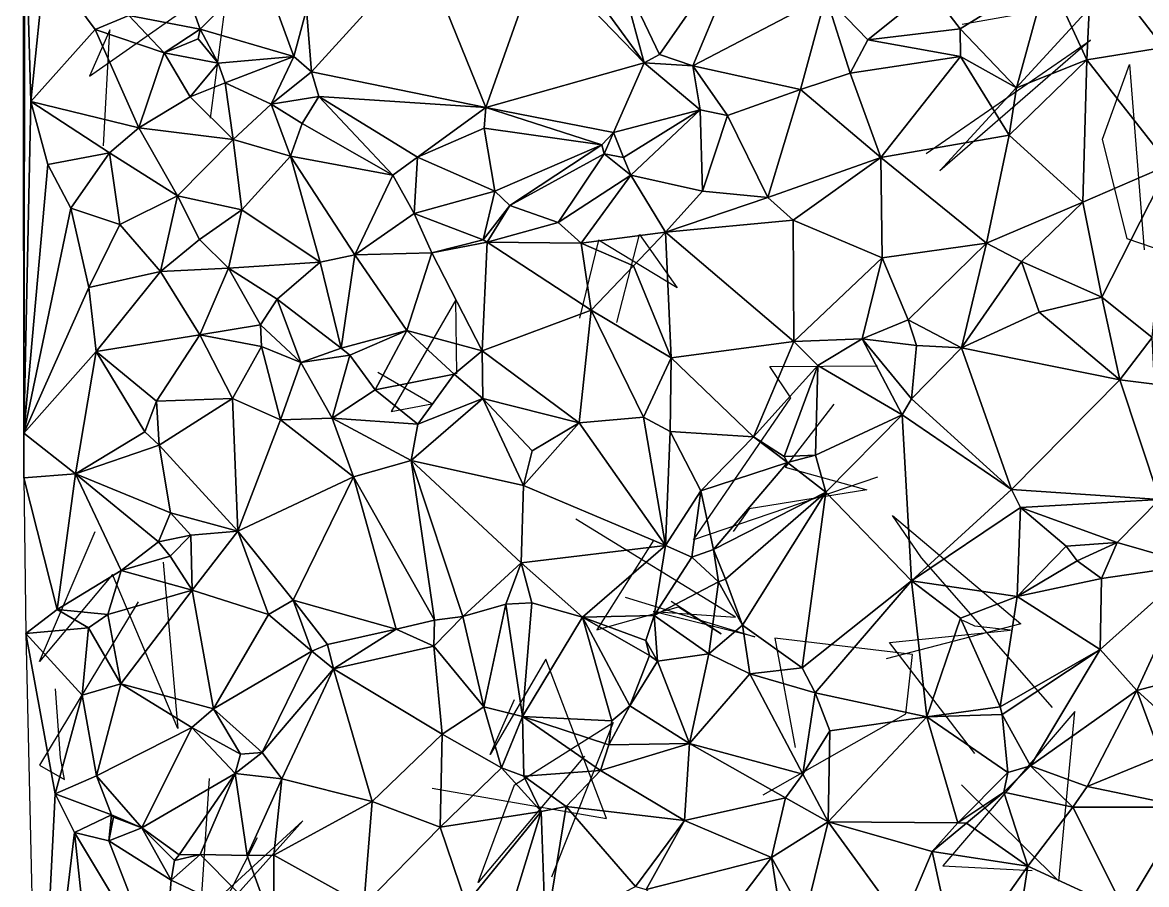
# Model space of a CAD drawing. Header units: metres. Extents: x -15.9 to 15.6, y -15.7 to 15.5.
# Drawn here: x -14.96 to -4.05, y -7.66 to 0.71 of the extents above; entities that cross this region are included whole.
import ezdxf

# ---------------------------------------------------------------- set-up
doc = ezdxf.new("R2010")
doc.units = ezdxf.units.M
doc.layers.add('CRACKS', color=1, linetype='Continuous')
doc.layers.add('STREET_MESH', color=7, linetype='Continuous')

msp = doc.modelspace()

# ---------------------------------------------------------------- linework, layer by layer
at = {"layer": 'CRACKS'}
for points in [[(-14.17, -0.492, 0.1), (-14.109, 0.634, 0.1), (-14.306, 0.183, 0.1), (-12.956, 1.132, 0.1), (-13.134, -0.224, 0.1)], [(-6.186, -0.565, 0.1), (-4.591, 0.533, 0.1), (-6.054, -0.735, 0.1), (-4.536, 0.916, 0.1), (-5.839, 0.686, 0.1)], [(-3.717, -1.573, 0.1), (-4.237, -1.396, 0.1), (-4.475, -0.428, 0.1), (-4.215, 0.299, 0.1), (-4.071, -1.502, 0.1)], [(-9.187, -2.207, 0.1), (-8.97, -1.352, 0.1), (-8.603, -1.87, 0.1), (-9.367, -1.409, 0.1), (-9.551, -2.164, 0.1)], [(-10.742, -2.705, 0.1), (-10.752, -1.986, 0.1), (-11.378, -3.072, 0.1), (-10.984, -2.997, 0.1), (-11.509, -2.694, 0.1)], [(-6.659, -3.708, 0.1), (-8.446, -4.317, 0.1), (-7.5, -2.938, 0.1), (-7.703, -2.634, 0.1), (-6.66, -2.627, 0.1)], [(-7.083, -2.999, 0.1), (-7.554, -3.613, 0.1), (-6.763, -3.832, 0.1), (-7.904, -4.016, 0.1), (-8.06, -4.237, 0.1)], [(-9.108, -4.874, 0.1), (-7.848, -5.259, 0.1), (-8.835, -5.012, 0.1), (-8.038, -5.07, 0.1), (-9.587, -4.118, 0.1)], [(-4.962, -5.946, 0.1), (-6.233, -4.493, 0.1), (-6.515, -4.082, 0.1), (-5.269, -5.134, 0.1), (-6.576, -5.472, 0.1)], [(-13.591, -4.534, 0.1), (-13.449, -6.149, 0.1), (-14.083, -4.654, 0.1), (-14.792, -5.499, 0.1), (-14.249, -4.236, 0.1)], [(-8.83, -4.319, 0.1), (-9.383, -5.193, 0.1), (-8.59, -4.967, 0.1), (-8.176, -5.232, 0.1), (-8.661, -4.917, 0.1)], [(-13.833, -4.92, 0.1), (-14.789, -6.505, 0.1), (-14.548, -6.646, 0.1), (-14.588, -6.436, 0.1), (-14.634, -5.765, 0.1)], [(-5.714, -6.393, 0.1), (-6.544, -5.315, 0.1), (-5.367, -5.195, 0.1), (-5.716, -5.157, 0.1), (-5.832, -5.101, 0.1)], [(-7.767, -6.794, 0.1), (-6.385, -6.006, 0.1), (-6.319, -5.432, 0.1), (-7.655, -5.271, 0.1), (-7.458, -6.335, 0.1)], [(-10.979, -6.729, 0.1), (-9.29, -7.025, 0.1), (-9.877, -5.477, 0.1), (-10.416, -6.402, 0.1), (-10.182, -5.868, 0.1)], [(-5.843, -6.698, 0.1), (-4.898, -7.632, 0.1), (-4.744, -5.984, 0.1), (-6.026, -7.484, 0.1), (-5.158, -7.527, 0.1)], [(-9.503, -6.418, 0.1), (-10.533, -7.644, 0.1), (-10.183, -6.696, 0.1), (-9.224, -6.09, 0.1), (-9.822, -7.594, 0.1)], [(-12.678, -7.211, 0.1), (-13.064, -7.972, 0.1), (-12.235, -7.046, 0.1), (-13.227, -7.959, 0.1), (-13.14, -6.635, 0.1)]]:
    msp.add_polyline3d(points, dxfattribs=at)
at = {"layer": 'STREET_MESH'}
for points in [[(-14.944, -3.715), (-14.943, -3.283), (-14.956, 10.871)], [(-14.943, -3.283), (-14.932, 1.99), (-14.956, 10.871)], [(-14.943, -3.283), (-14.876, -0.061), (-14.932, 1.99)], [(-14.876, -0.061), (-14.734, 1.295), (-14.932, 1.99)], [(-8.775, 0.394), (-7.848, 1.725), (-9.169, 1.224)], [(-8.775, 0.394), (-8.452, 0.285), (-7.848, 1.725)], [(-7.848, 1.725), (-8.452, 0.285), (-7.159, 0.962)], [(-13.231, 0.642), (-13.491, 1.367), (-13.923, 0.772)], [(-13.231, 0.642), (-12.636, 1.236), (-13.491, 1.367)], [(-11.079, 1.408), (-12.199, 0.833), (-12.152, 0.227)], [(-10.458, -0.12), (-11.079, 1.408), (-12.152, 0.227)], [(-11.079, 1.408), (-10.458, -0.12), (-9.935, 1.361)], [(-10.458, -0.12), (-8.922, 0.314), (-9.935, 1.361)], [(-8.922, 0.314), (-9.697, 1.375), (-9.935, 1.361)], [(-9.697, 1.375), (-8.922, 0.314), (-9.169, 1.224)], [(-5.011, 1.172), (-4.628, 0.344), (-4.579, 1.37)], [(-4.628, 0.344), (-3.885, 0.464), (-4.579, 1.37)], [(-4.579, 1.37), (-3.885, 0.464), (-3.497, 0.86)], [(-14.25, 0.638), (-14.734, 1.295), (-14.876, -0.061)], [(-14.734, 1.295), (-14.25, 0.638), (-13.923, 0.772)], [(-12.636, 1.236), (-13.231, 0.642), (-12.323, 0.375)], [(-12.199, 0.833), (-12.636, 1.236), (-12.323, 0.375)], [(-8.922, 0.314), (-8.775, 0.394), (-9.169, 1.224)], [(-5.856, 0.644), (-5.011, 1.172), (-6.148, 1.025)], [(-5.856, 0.644), (-5.31, 0.071), (-5.011, 1.172)], [(-5.011, 1.172), (-5.31, 0.071), (-4.628, 0.344)], [(-6.752, 0.536), (-6.148, 1.025), (-7.159, 0.962)], [(-6.752, 0.536), (-5.856, 0.644), (-6.148, 1.025)], [(-8.452, 0.285), (-7.406, 0.054), (-7.159, 0.962)], [(-7.406, 0.054), (-6.923, 0.215), (-7.159, 0.962)], [(-6.923, 0.215), (-6.752, 0.536), (-7.159, 0.962)], [(-14.25, 0.638), (-13.581, 0.412), (-13.923, 0.772)], [(-13.581, 0.412), (-13.231, 0.642), (-13.923, 0.772)], [(-12.199, 0.833), (-12.323, 0.375), (-12.152, 0.227)], [(-13.826, -0.317), (-14.25, 0.638), (-14.876, -0.061)], [(-13.581, 0.412), (-14.25, 0.638), (-13.826, -0.317)], [(-13.25, 0.546), (-13.231, 0.642), (-13.581, 0.412)], [(-13.25, 0.546), (-13.581, 0.412), (-13.057, 0.312)], [(-13.231, 0.642), (-13.25, 0.546), (-13.057, 0.312)], [(-12.323, 0.375), (-13.231, 0.642), (-13.057, 0.312)], [(-5.856, 0.644), (-6.752, 0.536), (-5.853, 0.376)], [(-5.31, 0.071), (-5.856, 0.644), (-5.853, 0.376)], [(-6.752, 0.536), (-6.923, 0.215), (-5.853, 0.376)], [(-3.885, 0.464), (-4.628, 0.344), (-3.829, -0.676)], [(-13.327, -0.015), (-13.581, 0.412), (-13.826, -0.317)], [(-13.581, 0.412), (-13.327, -0.015), (-13.057, 0.312)], [(-12.99, 0.119), (-12.323, 0.375), (-13.057, 0.312)], [(-12.99, 0.119), (-12.542, -0.088), (-12.323, 0.375)], [(-12.323, 0.375), (-12.542, -0.088), (-12.152, 0.227)], [(-8.775, 0.394), (-8.922, 0.314), (-8.452, 0.285)], [(-6.923, 0.215), (-6.628, -0.607), (-5.853, 0.376)], [(-5.853, 0.376), (-6.628, -0.607), (-5.383, -0.389)], [(-5.31, 0.071), (-5.853, 0.376), (-5.383, -0.389)], [(-4.628, 0.344), (-5.31, 0.071), (-5.383, -0.389)], [(-4.667, -1.04), (-4.628, 0.344), (-5.383, -0.389)], [(-4.628, 0.344), (-4.667, -1.04), (-3.829, -0.676)], [(-13.327, -0.015), (-12.99, 0.119), (-13.057, 0.312)], [(-12.542, -0.088), (-12.081, -0.012), (-12.152, 0.227)], [(-12.081, -0.012), (-10.458, -0.12), (-12.152, 0.227)], [(-9.222, -0.363), (-8.922, 0.314), (-10.458, -0.12)], [(-8.922, 0.314), (-9.222, -0.363), (-8.38, -0.142)], [(-8.452, 0.285), (-8.922, 0.314), (-8.38, -0.142)], [(-8.452, 0.285), (-8.115, -0.197), (-7.406, 0.054)], [(-8.115, -0.197), (-8.452, 0.285), (-8.38, -0.142)], [(-12.91, -0.432), (-12.99, 0.119), (-13.327, -0.015)], [(-12.542, -0.088), (-12.99, 0.119), (-12.91, -0.432)], [(-7.406, 0.054), (-6.628, -0.607), (-6.923, 0.215)], [(-8.115, -0.197), (-7.723, -0.994), (-7.406, 0.054)], [(-7.723, -0.994), (-6.628, -0.607), (-7.406, 0.054)], [(-14.876, -0.061), (-14.943, -3.283), (-14.71, -0.673)], [(-14.111, -0.56), (-14.876, -0.061), (-14.71, -0.673)], [(-14.111, -0.56), (-13.826, -0.317), (-14.876, -0.061)], [(-12.91, -0.432), (-13.327, -0.015), (-13.826, -0.317)], [(-12.356, -0.593), (-12.542, -0.088), (-12.91, -0.432)], [(-12.081, -0.012), (-12.542, -0.088), (-12.241, -0.276)], [(-12.542, -0.088), (-12.356, -0.593), (-12.241, -0.276)], [(-11.362, -0.776), (-12.081, -0.012), (-12.241, -0.276)], [(-11.124, -0.601), (-10.458, -0.12), (-12.081, -0.012)], [(-11.362, -0.776), (-11.124, -0.601), (-12.081, -0.012)], [(-11.124, -0.601), (-10.475, -0.32), (-10.458, -0.12)], [(-10.475, -0.32), (-9.335, -0.482), (-10.458, -0.12)], [(-9.335, -0.482), (-9.222, -0.363), (-10.458, -0.12)], [(-9.222, -0.363), (-9.125, -0.605), (-8.38, -0.142)], [(-9.125, -0.605), (-9.054, -0.776), (-8.38, -0.142)], [(-9.054, -0.776), (-8.357, -0.932), (-8.38, -0.142)], [(-8.357, -0.932), (-8.115, -0.197), (-8.38, -0.142)], [(-8.115, -0.197), (-8.357, -0.932), (-7.723, -0.994)], [(-14.111, -0.56), (-13.452, -0.977), (-13.826, -0.317)], [(-13.452, -0.977), (-12.91, -0.432), (-13.826, -0.317)], [(-12.356, -0.593), (-11.362, -0.776), (-12.241, -0.276)], [(-10.475, -0.32), (-11.124, -0.601), (-10.372, -0.933)], [(-9.335, -0.482), (-10.475, -0.32), (-10.372, -0.933)], [(-12.828, -1.112), (-12.91, -0.432), (-13.452, -0.977)], [(-12.828, -1.112), (-12.356, -0.593), (-12.91, -0.432)], [(-9.222, -0.363), (-9.335, -0.482), (-9.311, -0.571)], [(-9.125, -0.605), (-9.222, -0.363), (-9.311, -0.571)], [(-6.628, -0.607), (-5.601, -1.437), (-5.383, -0.389)], [(-5.601, -1.437), (-4.667, -1.04), (-5.383, -0.389)], [(-10.226, -1.071), (-9.335, -0.482), (-10.372, -0.933)], [(-9.335, -0.482), (-10.226, -1.071), (-9.311, -0.571)], [(-14.485, -1.096), (-14.111, -0.56), (-14.71, -0.673)], [(-14.111, -0.56), (-14.485, -1.096), (-14.01, -1.255)], [(-13.452, -0.977), (-14.111, -0.56), (-14.01, -1.255)], [(-12.067, -1.622), (-12.356, -0.593), (-12.828, -1.112)], [(-11.362, -0.776), (-12.356, -0.593), (-11.731, -1.55)], [(-12.356, -0.593), (-12.067, -1.622), (-11.731, -1.55)], [(-11.124, -0.601), (-11.362, -0.776), (-11.155, -1.148)], [(-11.124, -0.601), (-11.155, -1.148), (-10.372, -0.933)], [(-9.311, -0.571), (-10.226, -1.071), (-9.758, -1.238)], [(-9.054, -0.776), (-9.311, -0.571), (-9.758, -1.238)], [(-9.054, -0.776), (-9.125, -0.605), (-9.311, -0.571)], [(-6.628, -0.607), (-7.723, -0.994), (-7.477, -1.213)], [(-6.613, -1.581), (-6.628, -0.607), (-7.477, -1.213)], [(-6.628, -0.607), (-6.613, -1.581), (-5.601, -1.437)], [(-14.943, -3.283), (-14.485, -1.096), (-14.71, -0.673)], [(-4.667, -1.04), (-4.483, -1.963), (-3.829, -0.676)], [(-4.483, -1.963), (-3.994, -2.354), (-3.829, -0.676)], [(-11.155, -1.148), (-11.362, -0.776), (-11.731, -1.55)], [(-9.534, -1.436), (-9.054, -0.776), (-9.758, -1.238)], [(-8.716, -1.331), (-9.054, -0.776), (-9.534, -1.436)], [(-8.357, -0.932), (-9.054, -0.776), (-8.716, -1.331)], [(-13.616, -1.712), (-13.452, -0.977), (-14.01, -1.255)], [(-13.452, -0.977), (-13.616, -1.712), (-13.237, -1.402)], [(-12.828, -1.112), (-13.452, -0.977), (-13.237, -1.402)], [(-11.155, -1.148), (-10.484, -1.406), (-10.372, -0.933)], [(-10.484, -1.406), (-10.226, -1.071), (-10.372, -0.933)], [(-7.723, -0.994), (-8.357, -0.932), (-8.716, -1.331)], [(-10.226, -1.071), (-10.484, -1.406), (-10.447, -1.428)], [(-10.226, -1.071), (-10.447, -1.428), (-9.758, -1.238)], [(-7.723, -0.994), (-8.716, -1.331), (-7.477, -1.213)], [(-5.263, -1.615), (-4.667, -1.04), (-5.601, -1.437)], [(-4.483, -1.963), (-4.667, -1.04), (-5.263, -1.615)], [(-14.485, -1.096), (-14.943, -3.283), (-14.313, -1.869)], [(-14.01, -1.255), (-14.485, -1.096), (-14.313, -1.869)], [(-12.828, -1.112), (-13.237, -1.402), (-12.958, -1.681)], [(-12.067, -1.622), (-12.828, -1.112), (-12.958, -1.681)], [(-10.983, -1.532), (-11.155, -1.148), (-11.731, -1.55)], [(-10.484, -1.406), (-11.155, -1.148), (-10.983, -1.532)], [(-13.616, -1.712), (-14.01, -1.255), (-14.313, -1.869)], [(-10.447, -1.428), (-9.534, -1.436), (-9.758, -1.238)], [(-8.716, -1.331), (-7.47, -2.391), (-7.477, -1.213)], [(-7.47, -2.391), (-6.613, -1.581), (-7.477, -1.213)], [(-13.237, -1.402), (-13.616, -1.712), (-12.958, -1.681)], [(-10.447, -1.428), (-10.484, -1.406), (-10.983, -1.532)], [(-8.716, -1.331), (-9.534, -1.436), (-9.027, -1.658)], [(-8.661, -2.55), (-8.716, -1.331), (-9.027, -1.658)], [(-7.47, -2.391), (-8.716, -1.331), (-8.661, -2.55)], [(-10.447, -1.428), (-10.983, -1.532), (-10.496, -2.481)], [(-9.439, -2.087), (-10.447, -1.428), (-10.496, -2.481)], [(-10.447, -1.428), (-9.439, -2.087), (-9.534, -1.436)], [(-9.534, -1.436), (-9.439, -2.087), (-9.027, -1.658)], [(-6.613, -1.581), (-6.361, -2.182), (-5.601, -1.437)], [(-5.601, -1.437), (-6.361, -2.182), (-5.844, -2.455)], [(-5.263, -1.615), (-5.601, -1.437), (-5.844, -2.455)], [(-12.483, -1.98), (-12.067, -1.622), (-12.958, -1.681)], [(-11.863, -2.457), (-12.067, -1.622), (-12.483, -1.98)], [(-12.067, -1.622), (-11.863, -2.457), (-11.731, -1.55)], [(-11.863, -2.457), (-11.225, -2.284), (-11.731, -1.55)], [(-11.225, -2.284), (-10.983, -1.532), (-11.731, -1.55)], [(-10.983, -1.532), (-11.225, -2.284), (-10.496, -2.481)], [(-7.47, -2.391), (-6.807, -2.367), (-6.613, -1.581)], [(-6.613, -1.581), (-6.807, -2.367), (-6.361, -2.182)], [(-5.091, -2.107), (-5.263, -1.615), (-5.844, -2.455)], [(-4.483, -1.963), (-5.263, -1.615), (-5.091, -2.107)], [(-14.24, -2.488), (-13.616, -1.712), (-14.313, -1.869)], [(-14.24, -2.488), (-13.235, -2.327), (-13.616, -1.712)], [(-13.616, -1.712), (-13.235, -2.327), (-12.958, -1.681)], [(-13.235, -2.327), (-12.646, -2.231), (-12.958, -1.681)], [(-12.646, -2.231), (-12.483, -1.98), (-12.958, -1.681)], [(-9.439, -2.087), (-8.661, -2.55), (-9.027, -1.658)], [(-14.943, -3.283), (-14.24, -2.488), (-14.313, -1.869)], [(-12.483, -1.98), (-12.646, -2.231), (-12.255, -2.596)], [(-11.863, -2.457), (-12.483, -1.98), (-12.255, -2.596)], [(-4.483, -1.963), (-5.091, -2.107), (-4.308, -2.765)], [(-3.994, -2.354), (-4.483, -1.963), (-4.308, -2.765)], [(-9.554, -3.181), (-9.439, -2.087), (-10.496, -2.481)], [(-9.439, -2.087), (-9.554, -3.181), (-8.929, -3.128)], [(-8.661, -2.55), (-9.439, -2.087), (-8.929, -3.128)], [(-4.308, -2.765), (-5.091, -2.107), (-5.844, -2.455)], [(-12.646, -2.231), (-13.235, -2.327), (-12.635, -2.441)], [(-12.255, -2.596), (-12.646, -2.231), (-12.635, -2.441)], [(-11.863, -2.457), (-11.779, -2.524), (-11.225, -2.284)], [(-11.779, -2.524), (-11.533, -2.86), (-11.225, -2.284)], [(-11.533, -2.86), (-10.768, -2.709), (-11.225, -2.284)], [(-11.225, -2.284), (-10.768, -2.709), (-10.496, -2.481)], [(-6.807, -2.367), (-6.28, -2.43), (-6.361, -2.182)], [(-6.361, -2.182), (-6.28, -2.43), (-5.844, -2.455)], [(-13.235, -2.327), (-14.24, -2.488), (-13.654, -2.97)], [(-12.918, -2.946), (-13.235, -2.327), (-13.654, -2.97)], [(-13.235, -2.327), (-12.918, -2.946), (-12.635, -2.441)], [(-7.47, -2.391), (-8.661, -2.55), (-7.863, -3.318)], [(-7.47, -2.391), (-7.863, -3.318), (-7.237, -2.624)], [(-6.807, -2.367), (-7.47, -2.391), (-7.237, -2.624)], [(-6.42, -3.104), (-6.807, -2.367), (-7.237, -2.624)], [(-6.328, -2.95), (-6.807, -2.367), (-6.42, -3.104)], [(-6.807, -2.367), (-6.328, -2.95), (-6.28, -2.43)], [(-3.972, -2.807), (-3.994, -2.354), (-4.308, -2.765)], [(-14.24, -2.488), (-14.943, -3.283), (-14.442, -3.676)], [(-13.767, -3.269), (-14.24, -2.488), (-14.442, -3.676)], [(-14.24, -2.488), (-13.767, -3.269), (-13.654, -2.97)], [(-12.918, -2.946), (-12.452, -3.152), (-12.635, -2.441)], [(-12.452, -3.152), (-12.255, -2.596), (-12.635, -2.441)], [(-11.779, -2.524), (-11.863, -2.457), (-12.255, -2.596)], [(-10.768, -2.709), (-10.489, -2.944), (-10.496, -2.481)], [(-10.489, -2.944), (-9.554, -3.181), (-10.496, -2.481)], [(-6.28, -2.43), (-6.328, -2.95), (-5.844, -2.455)], [(-6.328, -2.95), (-5.36, -3.829), (-5.844, -2.455)], [(-5.36, -3.829), (-4.308, -2.765), (-5.844, -2.455)], [(-12.255, -2.596), (-12.452, -3.152), (-11.952, -3.136)], [(-11.779, -2.524), (-12.255, -2.596), (-11.952, -3.136)], [(-11.533, -2.86), (-11.779, -2.524), (-11.952, -3.136)], [(-8.67, -3.266), (-8.661, -2.55), (-8.929, -3.128)], [(-8.661, -2.55), (-8.67, -3.266), (-7.863, -3.318)], [(-10.768, -2.709), (-11.533, -2.86), (-11.119, -3.194)], [(-10.489, -2.944), (-10.768, -2.709), (-11.119, -3.194)], [(-7.863, -3.318), (-7.566, -3.507), (-7.237, -2.624)], [(-7.237, -2.624), (-7.566, -3.507), (-7.262, -3.497)], [(-6.42, -3.104), (-7.237, -2.624), (-7.262, -3.497)], [(-5.36, -3.829), (-3.924, -3.927), (-4.308, -2.765)], [(-3.924, -3.927), (-3.972, -2.807), (-4.308, -2.765)], [(-11.119, -3.194), (-11.533, -2.86), (-11.952, -3.136)], [(-10.489, -2.944), (-11.119, -3.194), (-11.185, -3.549)], [(-10.093, -3.791), (-10.489, -2.944), (-11.185, -3.549)], [(-10.489, -2.944), (-10.093, -3.791), (-10.009, -3.455)], [(-10.489, -2.944), (-10.009, -3.455), (-9.554, -3.181)], [(-13.767, -3.269), (-13.629, -3.4), (-13.654, -2.97)], [(-13.629, -3.4), (-12.918, -2.946), (-13.654, -2.97)], [(-12.918, -2.946), (-13.629, -3.4), (-12.865, -4.235)], [(-12.452, -3.152), (-12.918, -2.946), (-12.865, -4.235)], [(-5.36, -3.829), (-6.328, -2.95), (-6.42, -3.104)], [(-11.745, -3.707), (-12.452, -3.152), (-12.865, -4.235)], [(-12.452, -3.152), (-11.745, -3.707), (-11.952, -3.136)], [(-11.745, -3.707), (-11.185, -3.549), (-11.952, -3.136)], [(-11.185, -3.549), (-11.119, -3.194), (-11.952, -3.136)], [(-9.554, -3.181), (-8.716, -4.374), (-8.929, -3.128)], [(-8.716, -4.374), (-8.67, -3.266), (-8.929, -3.128)], [(-7.161, -3.856), (-6.42, -3.104), (-7.262, -3.497)], [(-6.42, -3.104), (-7.161, -3.856), (-6.328, -4.717)], [(-5.36, -3.829), (-6.42, -3.104), (-6.328, -4.717)], [(-13.629, -3.4), (-13.767, -3.269), (-14.442, -3.676)], [(-10.009, -3.455), (-10.093, -3.791), (-9.554, -3.181)], [(-10.093, -3.791), (-8.716, -4.374), (-9.554, -3.181)], [(-8.716, -4.374), (-8.372, -3.841), (-8.67, -3.266)], [(-8.67, -3.266), (-8.372, -3.841), (-7.863, -3.318)], [(-14.442, -3.676), (-14.943, -3.283), (-14.944, -3.715)], [(-8.372, -3.841), (-7.533, -3.566), (-7.863, -3.318)], [(-7.533, -3.566), (-7.566, -3.507), (-7.863, -3.318)], [(-13.519, -4.056), (-13.629, -3.4), (-14.442, -3.676)], [(-13.629, -3.4), (-13.519, -4.056), (-12.865, -4.235)], [(-10.958, -5.098), (-11.185, -3.549), (-11.745, -3.707)], [(-11.185, -3.549), (-10.684, -5.063), (-10.118, -4.542)], [(-11.185, -3.549), (-10.958, -5.098), (-10.684, -5.063)], [(-10.093, -3.791), (-11.185, -3.549), (-10.118, -4.542)], [(-8.372, -3.841), (-8.25, -4.41), (-7.533, -3.566)], [(-8.25, -4.41), (-7.161, -3.856), (-7.533, -3.566)], [(-7.566, -3.507), (-7.533, -3.566), (-7.262, -3.497)], [(-7.533, -3.566), (-7.161, -3.856), (-7.262, -3.497)], [(-14.619, -4.993), (-14.442, -3.676), (-14.944, -3.715)], [(-14.619, -4.993), (-13.997, -4.615), (-14.442, -3.676)], [(-13.997, -4.615), (-13.637, -4.338), (-14.442, -3.676)], [(-13.637, -4.338), (-13.519, -4.056), (-14.442, -3.676)], [(-12.33, -4.905), (-11.745, -3.707), (-12.865, -4.235)], [(-11.745, -3.707), (-12.33, -4.905), (-11.329, -5.185)], [(-10.958, -5.098), (-11.745, -3.707), (-11.329, -5.185)], [(-14.923, -5.227), (-14.619, -4.993), (-14.944, -3.715)], [(-8.716, -4.374), (-10.093, -3.791), (-10.118, -4.542)], [(-8.462, -4.486), (-8.372, -3.841), (-8.716, -4.374)], [(-8.462, -4.486), (-8.25, -4.41), (-8.372, -3.841)], [(-8.25, -4.41), (-8.133, -4.7), (-7.161, -3.856)], [(-7.161, -3.856), (-8.133, -4.7), (-7.969, -5.146)], [(-7.161, -3.856), (-7.969, -5.146), (-7.389, -5.562)], [(-7.161, -3.856), (-7.389, -5.562), (-6.328, -4.717)], [(-5.271, -4.003), (-5.36, -3.829), (-6.328, -4.717)], [(-5.36, -3.829), (-5.271, -4.003), (-3.924, -3.927)], [(-5.303, -4.868), (-5.271, -4.003), (-6.328, -4.717)], [(-5.303, -4.868), (-4.829, -4.38), (-5.271, -4.003)], [(-3.924, -3.927), (-5.271, -4.003), (-4.334, -4.343)], [(-5.271, -4.003), (-4.829, -4.38), (-4.334, -4.343)], [(-3.58, -4.559), (-3.924, -3.927), (-4.334, -4.343)], [(-13.637, -4.338), (-13.322, -4.271), (-13.519, -4.056)], [(-13.519, -4.056), (-13.322, -4.271), (-12.865, -4.235)], [(-13.322, -4.271), (-13.31, -4.807), (-12.865, -4.235)], [(-13.31, -4.807), (-12.569, -5.043), (-12.865, -4.235)], [(-12.569, -5.043), (-12.33, -4.905), (-12.865, -4.235)], [(-13.522, -4.476), (-13.637, -4.338), (-13.997, -4.615)], [(-13.637, -4.338), (-13.522, -4.476), (-13.322, -4.271)], [(-13.522, -4.476), (-13.31, -4.807), (-13.322, -4.271)], [(-4.829, -4.38), (-4.723, -4.522), (-4.334, -4.343)], [(-4.723, -4.522), (-4.486, -4.693), (-4.334, -4.343)], [(-4.486, -4.693), (-3.58, -4.559), (-4.334, -4.343)], [(-9.52, -5.07), (-8.716, -4.374), (-10.118, -4.542)], [(-8.827, -5.052), (-8.716, -4.374), (-9.52, -5.07)], [(-8.827, -5.052), (-8.462, -4.486), (-8.716, -4.374)], [(-8.201, -4.725), (-8.25, -4.41), (-8.462, -4.486)], [(-8.133, -4.7), (-8.25, -4.41), (-8.201, -4.725)], [(-4.723, -4.522), (-4.829, -4.38), (-5.303, -4.868)], [(-13.31, -4.807), (-13.522, -4.476), (-13.997, -4.615)], [(-10.684, -5.063), (-10.267, -4.942), (-10.118, -4.542)], [(-10.267, -4.942), (-10.013, -4.928), (-10.118, -4.542)], [(-10.013, -4.928), (-9.52, -5.07), (-10.118, -4.542)], [(-8.201, -4.725), (-8.462, -4.486), (-8.827, -5.052)], [(-4.486, -4.693), (-4.723, -4.522), (-5.303, -4.868)], [(-4.142, -5.782), (-3.58, -4.559), (-4.497, -5.382)], [(-3.58, -4.559), (-4.486, -4.693), (-4.497, -5.382)], [(-3.171, -5.524), (-3.58, -4.559), (-4.142, -5.782)], [(-14.619, -4.993), (-14.128, -5.043), (-13.997, -4.615)], [(-14.128, -5.043), (-13.31, -4.807), (-13.997, -4.615)], [(-8.201, -4.725), (-8.827, -5.052), (-8.296, -5.424)], [(-8.201, -4.725), (-8.296, -5.424), (-7.969, -5.146)], [(-8.133, -4.7), (-8.201, -4.725), (-7.969, -5.146)], [(-7.389, -5.562), (-7.263, -5.803), (-6.328, -4.717)], [(-7.263, -5.803), (-6.18, -6.035), (-6.328, -4.717)], [(-5.303, -4.868), (-6.328, -4.717), (-5.853, -5.079)], [(-6.328, -4.717), (-6.18, -6.035), (-5.853, -5.079)], [(-4.486, -4.693), (-5.303, -4.868), (-4.497, -5.382)], [(-13.31, -4.807), (-14.128, -5.043), (-14.001, -5.717)], [(-13.31, -4.807), (-14.001, -5.717), (-13.101, -5.958)], [(-12.569, -5.043), (-13.31, -4.807), (-13.101, -5.958)], [(-12.569, -5.043), (-12.147, -5.398), (-12.33, -4.905)], [(-12.33, -4.905), (-11.995, -5.334), (-11.329, -5.185)], [(-12.147, -5.398), (-11.995, -5.334), (-12.33, -4.905)], [(-5.468, -5.939), (-5.303, -4.868), (-5.853, -5.079)], [(-5.303, -4.868), (-5.468, -5.939), (-4.497, -5.382)], [(-14.315, -5.171), (-14.619, -4.993), (-14.923, -5.227)], [(-14.315, -5.171), (-14.128, -5.043), (-14.619, -4.993)], [(-10.267, -4.942), (-10.684, -5.063), (-10.48, -5.94)], [(-10.104, -6.034), (-10.267, -4.942), (-10.48, -5.94)], [(-10.104, -6.034), (-10.013, -4.928), (-10.267, -4.942)], [(-9.52, -5.07), (-10.013, -4.928), (-10.104, -6.034)], [(-14.128, -5.043), (-14.315, -5.171), (-14.001, -5.717)], [(-12.147, -5.398), (-12.569, -5.043), (-13.101, -5.958)], [(-10.963, -5.351), (-10.958, -5.098), (-11.329, -5.185)], [(-10.684, -5.063), (-10.963, -5.351), (-10.48, -5.94)], [(-10.958, -5.098), (-10.963, -5.351), (-10.684, -5.063)], [(-9.236, -6.076), (-9.52, -5.07), (-10.104, -6.034)], [(-8.827, -5.052), (-9.52, -5.07), (-8.906, -5.296)], [(-9.52, -5.07), (-8.871, -5.441), (-8.906, -5.296)], [(-9.236, -6.076), (-9.063, -5.929), (-9.52, -5.07)], [(-9.063, -5.929), (-8.871, -5.441), (-9.52, -5.07)], [(-8.793, -5.497), (-8.827, -5.052), (-8.906, -5.296)], [(-8.296, -5.424), (-8.827, -5.052), (-8.793, -5.497)], [(-6.18, -6.035), (-5.468, -5.939), (-5.853, -5.079)], [(-14.315, -5.171), (-14.923, -5.227), (-14.378, -5.825)], [(-14.923, -5.227), (-14.638, -6.783), (-14.378, -5.825)], [(-14.638, -6.783), (-14.923, -5.227), (-14.809, -10.172)], [(-14.001, -5.717), (-14.315, -5.171), (-14.378, -5.825)], [(-11.995, -5.334), (-11.939, -5.569), (-11.329, -5.185)], [(-11.939, -5.569), (-10.963, -5.351), (-11.329, -5.185)], [(-8.296, -5.424), (-7.897, -5.62), (-7.969, -5.146)], [(-7.969, -5.146), (-7.897, -5.62), (-7.389, -5.562)], [(-11.995, -5.334), (-12.147, -5.398), (-11.939, -5.569)], [(-8.871, -5.441), (-8.793, -5.497), (-8.906, -5.296)], [(-12.63, -6.382), (-12.147, -5.398), (-13.101, -5.958)], [(-11.939, -5.569), (-12.147, -5.398), (-12.63, -6.382)], [(-10.963, -5.351), (-11.939, -5.569), (-10.883, -6.206)], [(-10.963, -5.351), (-10.883, -6.206), (-10.48, -5.94)], [(-8.871, -5.441), (-9.063, -5.929), (-8.793, -5.497)], [(-8.296, -5.424), (-8.793, -5.497), (-8.482, -6.296)], [(-7.897, -5.62), (-8.296, -5.424), (-8.482, -6.296)], [(-5.468, -5.939), (-5.449, -6.015), (-4.497, -5.382)], [(-5.449, -6.015), (-5.176, -6.512), (-4.497, -5.382)], [(-5.176, -6.512), (-4.142, -5.782), (-4.497, -5.382)], [(-8.793, -5.497), (-9.063, -5.929), (-8.482, -6.296)], [(-7.897, -5.62), (-7.263, -5.803), (-7.389, -5.562)], [(-3.171, -5.524), (-4.142, -5.782), (-3.817, -6.079)], [(-12.438, -6.638), (-11.939, -5.569), (-12.63, -6.382)], [(-11.939, -5.569), (-12.438, -6.638), (-11.563, -6.857)], [(-10.883, -6.206), (-11.939, -5.569), (-11.563, -6.857)], [(-7.897, -5.62), (-8.482, -6.296), (-7.382, -6.593)], [(-7.263, -5.803), (-7.897, -5.62), (-7.382, -6.593)], [(-14.237, -6.609), (-14.001, -5.717), (-14.378, -5.825)], [(-14.237, -6.609), (-13.312, -6.139), (-14.001, -5.717)], [(-14.001, -5.717), (-13.312, -6.139), (-13.101, -5.958)], [(-14.638, -6.783), (-14.237, -6.609), (-14.378, -5.825)], [(-7.263, -5.803), (-7.382, -6.593), (-7.122, -6.173)], [(-6.18, -6.035), (-7.263, -5.803), (-7.122, -6.173)], [(-4.142, -5.782), (-5.176, -6.512), (-4.626, -6.712)], [(-3.908, -6.417), (-4.142, -5.782), (-4.626, -6.712)], [(-4.142, -5.782), (-3.908, -6.417), (-3.817, -6.079)], [(-13.312, -6.139), (-12.84, -6.4), (-13.101, -5.958)], [(-12.84, -6.4), (-12.63, -6.382), (-13.101, -5.958)], [(-10.883, -6.206), (-10.307, -6.533), (-10.48, -5.94)], [(-10.307, -6.533), (-10.104, -6.034), (-10.48, -5.94)], [(-9.063, -5.929), (-9.265, -6.309), (-8.482, -6.296)], [(-9.265, -6.309), (-9.063, -5.929), (-9.236, -6.076)], [(-5.468, -5.939), (-6.18, -6.035), (-5.449, -6.015)], [(-10.307, -6.533), (-10.092, -6.613), (-10.104, -6.034)], [(-10.104, -6.034), (-10.092, -6.613), (-9.348, -6.557)], [(-9.265, -6.309), (-10.104, -6.034), (-9.348, -6.557)], [(-9.265, -6.309), (-9.236, -6.076), (-10.104, -6.034)], [(-7.139, -7.057), (-6.18, -6.035), (-7.122, -6.173)], [(-7.139, -7.057), (-5.879, -7.067), (-6.18, -6.035)], [(-6.18, -6.035), (-5.393, -6.576), (-5.449, -6.015)], [(-6.18, -6.035), (-5.879, -7.067), (-5.393, -6.576)], [(-5.393, -6.576), (-5.176, -6.512), (-5.449, -6.015)], [(-14.237, -6.609), (-13.799, -7.115), (-13.312, -6.139)], [(-13.312, -6.139), (-13.799, -7.115), (-12.893, -6.585)], [(-12.84, -6.4), (-13.312, -6.139), (-12.893, -6.585)], [(-10.902, -7.107), (-10.883, -6.206), (-11.563, -6.857)], [(-10.902, -7.107), (-10.307, -6.533), (-10.883, -6.206)], [(-7.382, -6.593), (-7.139, -7.057), (-7.122, -6.173)], [(-8.482, -6.296), (-9.348, -6.557), (-8.533, -7.042)], [(-8.482, -6.296), (-9.265, -6.309), (-9.348, -6.557)], [(-7.551, -6.823), (-8.482, -6.296), (-8.533, -7.042)], [(-7.382, -6.593), (-8.482, -6.296), (-7.551, -6.823)], [(-12.438, -6.638), (-12.63, -6.382), (-12.893, -6.585)], [(-12.63, -6.382), (-12.84, -6.4), (-12.893, -6.585)], [(-3.659, -6.912), (-3.908, -6.417), (-4.626, -6.712)], [(-9.922, -6.956), (-10.307, -6.533), (-10.902, -7.107)], [(-10.092, -6.613), (-10.307, -6.533), (-9.922, -6.956)], [(-5.434, -6.767), (-5.176, -6.512), (-5.393, -6.576)], [(-5.434, -6.767), (-4.763, -6.914), (-5.176, -6.512)], [(-5.176, -6.512), (-4.763, -6.914), (-4.626, -6.712)], [(-14.638, -6.783), (-14.092, -6.989), (-14.237, -6.609)], [(-14.237, -6.609), (-14.092, -6.989), (-13.799, -7.115)], [(-13.799, -7.115), (-13.434, -7.375), (-12.893, -6.585)], [(-13.434, -7.375), (-13.23, -7.374), (-12.893, -6.585)], [(-13.23, -7.374), (-12.774, -7.383), (-12.893, -6.585)], [(-12.774, -7.383), (-12.438, -6.638), (-12.893, -6.585)], [(-12.774, -7.383), (-12.517, -7.38), (-12.438, -6.638)], [(-12.438, -6.638), (-12.517, -7.38), (-11.563, -6.857)], [(-10.092, -6.613), (-9.68, -6.908), (-9.348, -6.557)], [(-9.68, -6.908), (-10.092, -6.613), (-9.922, -6.956)], [(-9.348, -6.557), (-9.68, -6.908), (-8.533, -7.042)], [(-7.139, -7.057), (-7.382, -6.593), (-7.551, -6.823)], [(-5.879, -7.067), (-5.434, -6.767), (-5.393, -6.576)], [(-4.763, -6.914), (-3.659, -6.912), (-4.626, -6.712)], [(-14.452, -7.161), (-14.638, -6.783), (-14.809, -10.172)], [(-14.452, -7.161), (-14.092, -6.989), (-14.638, -6.783)], [(-12.517, -7.38), (-11.644, -7.866), (-11.563, -6.857)], [(-11.644, -7.866), (-10.902, -7.107), (-11.563, -6.857)], [(-7.688, -7.403), (-7.551, -6.823), (-8.533, -7.042)], [(-7.688, -7.403), (-7.139, -7.057), (-7.551, -6.823)], [(-5.434, -6.767), (-5.879, -7.067), (-5.797, -7.069)], [(-5.201, -7.486), (-5.434, -6.767), (-5.797, -7.069)], [(-4.763, -6.914), (-5.434, -6.767), (-5.201, -7.486)], [(-9.922, -6.956), (-10.902, -7.107), (-10.652, -7.851)], [(-10.228, -7.95), (-9.922, -6.956), (-10.652, -7.851)], [(-9.922, -6.956), (-10.228, -7.95), (-9.881, -8.135)], [(-9.68, -6.908), (-9.922, -6.956), (-9.881, -8.135)], [(-9.006, -7.685), (-9.68, -6.908), (-9.881, -8.135)], [(-9.68, -6.908), (-9.006, -7.685), (-8.533, -7.042)], [(-4.763, -6.914), (-5.201, -7.486), (-4.258, -7.919)], [(-3.659, -6.912), (-4.763, -6.914), (-4.258, -7.919)], [(-3.705, -7.754), (-3.659, -6.912), (-4.258, -7.919)], [(-14.118, -7.242), (-14.092, -6.989), (-14.452, -7.161)], [(-14.092, -6.989), (-14.118, -7.242), (-14.071, -7.012)], [(-14.071, -7.012), (-14.118, -7.242), (-13.799, -7.115)], [(-14.092, -6.989), (-14.071, -7.012), (-13.799, -7.115)], [(-9.006, -7.685), (-8.904, -7.712), (-8.533, -7.042)], [(-8.904, -7.712), (-7.688, -7.403), (-8.533, -7.042)], [(-7.139, -7.057), (-7.688, -7.403), (-7.363, -7.986)], [(-6.422, -8.041), (-7.139, -7.057), (-7.363, -7.986)], [(-6.129, -7.345), (-7.139, -7.057), (-6.422, -8.041)], [(-5.879, -7.067), (-7.139, -7.057), (-6.129, -7.345)], [(-5.879, -7.067), (-6.129, -7.345), (-5.797, -7.069)], [(-6.129, -7.345), (-5.201, -7.486), (-5.797, -7.069)], [(-14.195, -9.565), (-14.452, -7.161), (-14.809, -10.172)], [(-14.452, -7.161), (-14.195, -9.565), (-13.595, -8.59)], [(-14.118, -7.242), (-14.452, -7.161), (-13.595, -8.59)], [(-14.118, -7.242), (-13.514, -7.623), (-13.799, -7.115)], [(-13.514, -7.623), (-13.481, -7.43), (-13.799, -7.115)], [(-13.481, -7.43), (-13.434, -7.375), (-13.799, -7.115)], [(-10.652, -7.851), (-10.902, -7.107), (-11.644, -7.866)], [(-13.514, -7.623), (-14.118, -7.242), (-13.595, -8.59)], [(-13.23, -7.374), (-13.514, -7.623), (-12.516, -8.095)], [(-13.23, -7.374), (-13.481, -7.43), (-13.514, -7.623)], [(-13.434, -7.375), (-13.481, -7.43), (-13.23, -7.374)], [(-13.23, -7.374), (-12.516, -8.095), (-12.774, -7.383)], [(-12.516, -8.095), (-12.517, -7.38), (-12.774, -7.383)], [(-12.517, -7.38), (-12.516, -8.095), (-11.644, -7.866)], [(-7.688, -7.403), (-8.904, -7.712), (-8.34, -8.263)], [(-7.565, -8.183), (-7.688, -7.403), (-8.34, -8.263)], [(-7.688, -7.403), (-7.565, -8.183), (-7.363, -7.986)], [(-6.129, -7.345), (-6.422, -8.041), (-5.886, -8.458)], [(-5.201, -7.486), (-6.129, -7.345), (-5.886, -8.458)], [(-5.201, -7.486), (-5.886, -8.458), (-5.431, -8.961)], [(-4.258, -7.919), (-5.201, -7.486), (-5.431, -8.961)], [(-12.516, -8.095), (-13.514, -7.623), (-13.595, -8.59)]]:
    msp.add_3dface(points, dxfattribs=at)

doc.saveas('drawing.dxf')
